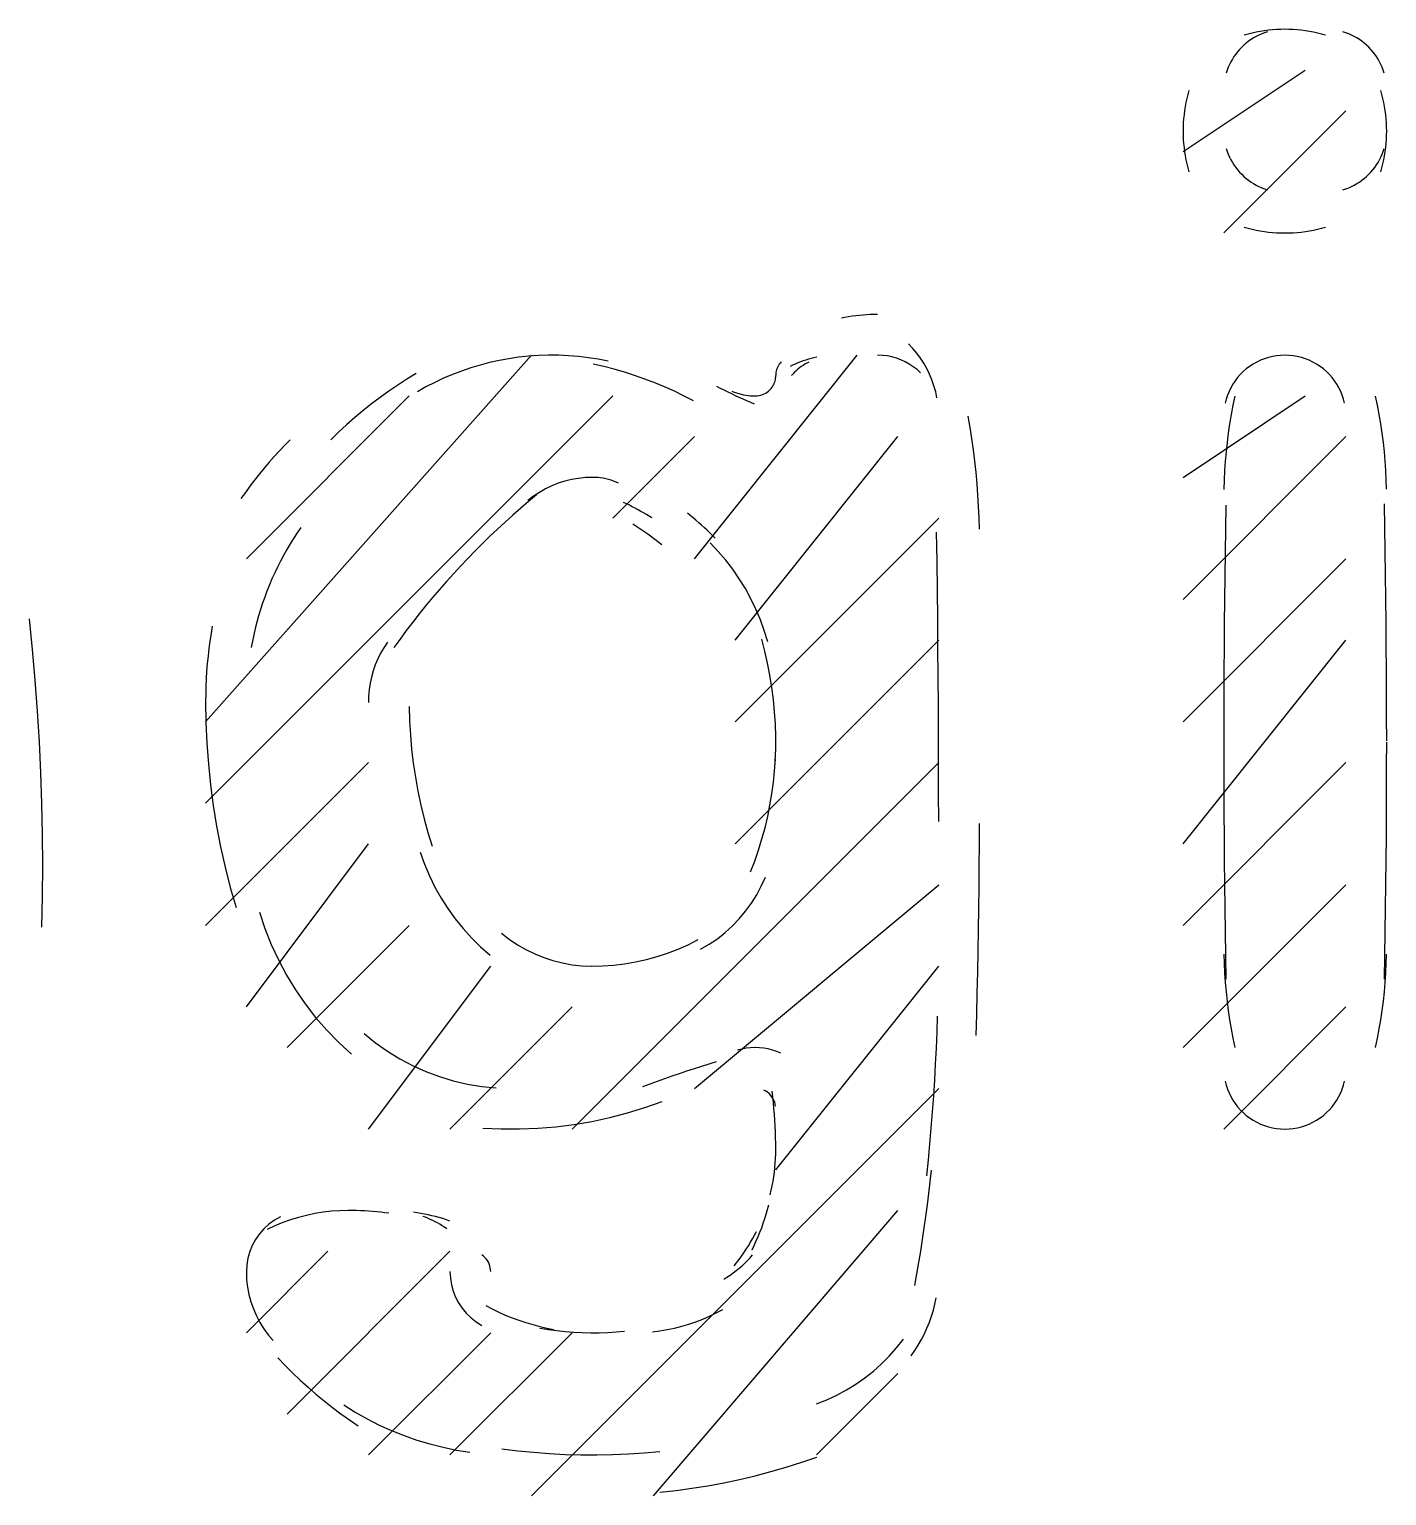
# Model space of a CAD drawing. Header units: millimetres. Extents: x 43 to 1147, y -811 to -31.
# Drawn here: x 788.521 to 792.52, y -789.76 to -785.44 of the extents above; entities that cross this region are included whole.
import ezdxf

# ---------------------------------------------------------------- set-up
doc = ezdxf.new("R2010")
doc.units = ezdxf.units.MM
doc.layers.add('EDITED_LINES', color=4, linetype='Continuous')

msp = doc.modelspace()

# ---------------------------------------------------------------- linework, layer by layer
at = {"layer": 'EDITED_LINES'}
for p, q in [((792.1122, -785.454), (792.1005, -785.4573)), ((792.1239, -785.4511), (792.1122, -785.454)), ((792.1357, -785.4485), (792.1239, -785.4511)), ((792.1357, -785.4609), (792.1279, -785.4653)), ((792.1476, -785.4463), (792.1357, -785.4485)), ((792.1437, -785.457), (792.1357, -785.4609)), ((792.1518, -785.4534), (792.1437, -785.457)), ((792.1596, -785.4443), (792.1476, -785.4463)), ((792.1602, -785.4502), (792.1518, -785.4534)), ((792.1716, -785.4428), (792.1596, -785.4443)), ((792.1688, -785.4474), (792.1602, -785.4502)), ((792.1836, -785.4416), (792.1716, -785.4428)), ((792.1957, -785.4407), (792.1836, -785.4416)), ((792.2078, -785.4402), (792.1957, -785.4407)), ((792.22, -785.44), (792.2078, -785.4402)), ((792.2321, -785.4402), (792.22, -785.44)), ((792.2442, -785.4407), (792.2321, -785.4402)), ((792.2563, -785.4416), (792.2442, -785.4407)), ((792.2683, -785.4428), (792.2563, -785.4416)), ((792.2803, -785.4443), (792.2683, -785.4428)), ((792.2923, -785.4463), (792.2803, -785.4443)), ((792.3042, -785.4485), (792.2923, -785.4463)), ((792.316, -785.4511), (792.3042, -785.4485)), ((792.3277, -785.454), (792.316, -785.4511)), ((792.3394, -785.4573), (792.3277, -785.454)), ((792.3997, -785.4502), (792.3912, -785.4474)), ((792.4081, -785.4534), (792.3997, -785.4502)), ((792.4162, -785.457), (792.4081, -785.4534)), ((792.4242, -785.4609), (792.4162, -785.457)), ((792.432, -785.4653), (792.4242, -785.4609)), ((792.0807, -785.506), (792.0752, -785.5131)), ((792.0865, -785.4992), (792.0807, -785.506)), ((792.0927, -785.4927), (792.0865, -785.4992)), ((792.0992, -785.4865), (792.0927, -785.4927)), ((792.106, -785.4807), (792.0992, -785.4865)), ((792.113, -785.4752), (792.106, -785.4807)), ((792.1204, -785.4701), (792.113, -785.4752)), ((792.1279, -785.4653), (792.1204, -785.4701)), ((792.4396, -785.47), (792.432, -785.4653)), ((792.4469, -785.4752), (792.4396, -785.47)), ((792.4539, -785.4807), (792.4469, -785.4752)), ((792.4607, -785.4865), (792.4539, -785.4807)), ((792.4672, -785.4927), (792.4607, -785.4865)), ((792.4734, -785.4992), (792.4672, -785.4927)), ((792.4792, -785.506), (792.4734, -785.4992)), ((792.4847, -785.513), (792.4792, -785.506)), ((792.0569, -785.5437), (792.0534, -785.5519)), ((792.0609, -785.5357), (792.0569, -785.5437)), ((792.0653, -785.5279), (792.0609, -785.5357)), ((792.07, -785.5204), (792.0653, -785.5279)), ((792.0752, -785.5131), (792.07, -785.5204)), ((792.4899, -785.5204), (792.4847, -785.513)), ((792.4946, -785.5279), (792.4899, -785.5204)), ((792.499, -785.5357), (792.4946, -785.5279)), ((792.503, -785.5437), (792.499, -785.5357)), ((792.5066, -785.5519), (792.503, -785.5437)), ((791.92, -785.8), (792.28, -785.56)), ((792.0502, -785.5602), (792.0474, -785.5688)), ((792.0534, -785.5519), (792.0502, -785.5602)), ((792.5097, -785.5602), (792.5066, -785.5519)), ((792.5125, -785.5688), (792.5097, -785.5602)), ((791.934, -785.6322), (791.9311, -785.6439)), ((791.9373, -785.6205), (791.934, -785.6322)), ((792.5059, -785.6322), (792.5026, -785.6205)), ((792.5088, -785.6439), (792.5059, -785.6322)), ((791.9243, -785.6796), (791.9228, -785.6916)), ((791.9262, -785.6677), (791.9243, -785.6796)), ((791.9285, -785.6558), (791.9262, -785.6677)), ((791.9311, -785.6439), (791.9285, -785.6558)), ((792.5114, -785.6557), (792.5088, -785.6439)), ((792.5137, -785.6676), (792.5114, -785.6557)), ((792.5156, -785.6796), (792.5137, -785.6676)), ((792.5172, -785.6916), (792.5156, -785.6796)), ((791.9207, -785.7157), (791.9202, -785.7279)), ((791.9215, -785.7037), (791.9207, -785.7157)), ((791.9228, -785.6916), (791.9215, -785.7037)), ((792.04, -786.04), (792.4, -785.68)), ((792.5184, -785.7036), (792.5172, -785.6916)), ((792.5193, -785.7157), (792.5184, -785.7036)), ((792.5198, -785.7278), (792.5193, -785.7157)), ((791.9202, -785.7279), (791.92, -785.74)), ((791.92, -785.74), (791.9202, -785.7521)), ((791.9202, -785.7521), (791.9207, -785.7642)), ((791.9207, -785.7642), (791.9215, -785.7763)), ((792.5184, -785.7763), (792.5193, -785.7642)), ((792.5193, -785.7642), (792.5198, -785.7521)), ((792.52, -785.7399), (792.5198, -785.7278)), ((792.5198, -785.7521), (792.52, -785.74)), ((791.9215, -785.7763), (791.9228, -785.7884)), ((791.9228, -785.7884), (791.9243, -785.8004)), ((791.9243, -785.8004), (791.9262, -785.8123)), ((792.0474, -785.7912), (792.0502, -785.7997)), ((792.0502, -785.7997), (792.0534, -785.8081)), ((792.0534, -785.8081), (792.0569, -785.8163)), ((792.503, -785.8163), (792.5066, -785.8081)), ((792.5066, -785.8081), (792.5098, -785.7997)), ((792.5098, -785.7997), (792.5125, -785.7912)), ((792.5137, -785.8123), (792.5156, -785.8004)), ((792.5156, -785.8004), (792.5172, -785.7884)), ((792.5172, -785.7884), (792.5184, -785.7763)), ((791.9262, -785.8123), (791.9285, -785.8242)), ((791.9285, -785.8242), (791.9311, -785.836)), ((791.9311, -785.836), (791.934, -785.8478)), ((791.934, -785.8478), (791.9373, -785.8595)), ((792.0569, -785.8163), (792.0609, -785.8243)), ((792.0609, -785.8243), (792.0653, -785.8321)), ((792.0653, -785.8321), (792.07, -785.8396)), ((792.07, -785.8396), (792.0752, -785.8469)), ((792.0752, -785.8469), (792.0807, -785.854)), ((792.4793, -785.854), (792.4848, -785.8469)), ((792.4848, -785.8469), (792.4899, -785.8396)), ((792.4899, -785.8396), (792.4947, -785.8321)), ((792.4947, -785.8321), (792.499, -785.8243)), ((792.499, -785.8243), (792.503, -785.8163)), ((792.5026, -785.8595), (792.5059, -785.8478)), ((792.5059, -785.8478), (792.5089, -785.836)), ((792.5089, -785.836), (792.5115, -785.8242)), ((792.5115, -785.8242), (792.5137, -785.8123)), ((792.0807, -785.854), (792.0865, -785.8607)), ((792.0865, -785.8607), (792.0927, -785.8672)), ((792.0927, -785.8672), (792.0992, -785.8734)), ((792.0992, -785.8734), (792.106, -785.8793)), ((792.106, -785.8793), (792.113, -785.8848)), ((792.113, -785.8848), (792.1204, -785.8899)), ((792.1204, -785.8899), (792.1279, -785.8947)), ((792.1279, -785.8947), (792.1357, -785.899)), ((792.4243, -785.899), (792.432, -785.8947)), ((792.432, -785.8947), (792.4396, -785.8899)), ((792.4396, -785.8899), (792.4469, -785.8848)), ((792.4469, -785.8848), (792.4539, -785.8793)), ((792.4539, -785.8793), (792.4607, -785.8734)), ((792.4607, -785.8734), (792.4672, -785.8672)), ((792.4672, -785.8672), (792.4734, -785.8607)), ((792.4734, -785.8607), (792.4793, -785.854)), ((792.1357, -785.899), (792.1437, -785.903)), ((792.1437, -785.903), (792.1518, -785.9066)), ((792.1518, -785.9066), (792.1602, -785.9098)), ((792.1602, -785.9098), (792.1688, -785.9125)), ((792.3912, -785.9125), (792.3997, -785.9098)), ((792.3997, -785.9098), (792.4081, -785.9066)), ((792.4081, -785.9066), (792.4163, -785.903)), ((792.4163, -785.903), (792.4243, -785.899)), ((792.1005, -786.0226), (792.1122, -786.0259)), ((792.3278, -786.0259), (792.3395, -786.0226)), ((792.1122, -786.0259), (792.1239, -786.0289)), ((792.1239, -786.0289), (792.1357, -786.0315)), ((792.1357, -786.0315), (792.1476, -786.0337)), ((792.1476, -786.0337), (792.1596, -786.0356)), ((792.1596, -786.0356), (792.1716, -786.0372)), ((792.1716, -786.0372), (792.1836, -786.0384)), ((792.1836, -786.0384), (792.1957, -786.0393)), ((792.1957, -786.0393), (792.2078, -786.0398)), ((792.2078, -786.0398), (792.22, -786.04)), ((792.22, -786.04), (792.2321, -786.0398)), ((792.2321, -786.0398), (792.2442, -786.0393)), ((792.2442, -786.0393), (792.2563, -786.0384)), ((792.2563, -786.0384), (792.2683, -786.0372)), ((792.2683, -786.0372), (792.2803, -786.0356)), ((792.2803, -786.0356), (792.2923, -786.0337)), ((792.2923, -786.0337), (792.3042, -786.0315)), ((792.3042, -786.0315), (792.316, -786.0289)), ((792.316, -786.0289), (792.3278, -786.0259)), ((790.9557, -786.2839), (790.945, -786.2852)), ((790.9663, -786.2827), (790.9557, -786.2839)), ((790.977, -786.2817), (790.9663, -786.2827)), ((790.9877, -786.281), (790.977, -786.2817)), ((790.9985, -786.2805), (790.9877, -786.281)), ((791.0092, -786.2801), (790.9985, -786.2805)), ((791.02, -786.28), (791.0092, -786.2801)), ((790.9238, -786.2886), (790.9133, -786.2906)), ((790.9344, -786.2868), (790.9238, -786.2886)), ((790.945, -786.2852), (790.9344, -786.2868)), ((791.1236, -786.3801), (791.111, -786.3668)), ((789.04, -787.48), (790, -786.4)), ((789.9331, -786.4104), (789.9048, -786.4156)), ((789.9623, -786.4061), (789.9331, -786.4104)), ((789.9916, -786.403), (789.9623, -786.4061)), ((790.021, -786.401), (789.9916, -786.403)), ((790.0504, -786.4001), (790.021, -786.401)), ((790.0798, -786.4002), (790.0504, -786.4001)), ((790.1091, -786.4015), (790.0798, -786.4002)), ((790.1385, -786.404), (790.1091, -786.4015)), ((790.1677, -786.4075), (790.1385, -786.404)), ((790.1968, -786.4121), (790.1677, -786.4075)), ((790.2257, -786.4178), (790.1968, -786.4121)), ((790.48, -787), (790.96, -786.4)), ((790.8163, -786.4119), (790.8083, -786.4144)), ((790.8244, -786.4097), (790.8163, -786.4119)), ((790.8325, -786.4077), (790.8244, -786.4097)), ((790.8407, -786.4059), (790.8325, -786.4077)), ((791.0341, -786.4006), (791.02, -786.4)), ((791.0481, -786.4022), (791.0341, -786.4006)), ((791.0619, -786.405), (791.0481, -786.4022)), ((791.0753, -786.4088), (791.0619, -786.405)), ((791.0884, -786.4136), (791.0753, -786.4088)), ((791.1011, -786.4194), (791.0884, -786.4136)), ((791.1354, -786.3941), (791.1236, -786.3801)), ((791.1462, -786.4087), (791.1354, -786.3941)), ((791.1562, -786.4239), (791.1462, -786.4087)), ((792.1596, -786.4104), (792.1482, -786.4149)), ((792.1713, -786.4067), (792.1596, -786.4104)), ((792.1832, -786.4038), (792.1713, -786.4067)), ((792.1953, -786.4017), (792.1832, -786.4038)), ((792.2076, -786.4005), (792.1953, -786.4017)), ((792.22, -786.4), (792.2076, -786.4005)), ((792.2324, -786.4005), (792.22, -786.4)), ((792.2446, -786.4017), (792.2324, -786.4005)), ((792.2567, -786.4038), (792.2446, -786.4017)), ((792.2687, -786.4067), (792.2567, -786.4038)), ((792.2803, -786.4104), (792.2687, -786.4067)), ((792.2917, -786.4149), (792.2803, -786.4104)), ((789.6606, -786.4542), (789.6333, -786.4708)), ((789.7673, -786.457), (789.7409, -786.4682)), ((789.7942, -786.4467), (789.7673, -786.457)), ((789.8213, -786.4374), (789.7942, -786.4467)), ((789.8489, -786.4291), (789.8213, -786.4374)), ((789.8767, -786.4219), (789.8489, -786.4291)), ((789.9048, -786.4156), (789.8767, -786.4219)), ((790.213, -786.4332), (790.1822, -786.426)), ((790.2436, -786.4412), (790.213, -786.4332)), ((790.2739, -786.45), (790.2436, -786.4412)), ((790.304, -786.4597), (790.2739, -786.45)), ((790.7201, -786.4556), (790.72, -786.46)), ((790.7206, -786.4512), (790.7201, -786.4556)), ((790.7214, -786.4469), (790.7206, -786.4512)), ((790.7225, -786.4426), (790.7214, -786.4469)), ((790.724, -786.4385), (790.7225, -786.4426)), ((790.7257, -786.4345), (790.724, -786.4385)), ((790.7277, -786.4306), (790.7257, -786.4345)), ((790.73, -786.4268), (790.7277, -786.4306)), ((790.7326, -786.4232), (790.73, -786.4268)), ((790.7354, -786.4198), (790.7326, -786.4232)), ((790.7696, -786.4299), (790.7621, -786.4336)), ((790.7708, -786.4547), (790.7664, -786.4594)), ((790.7771, -786.4263), (790.7696, -786.4299)), ((790.7754, -786.4501), (790.7708, -786.4547)), ((790.7801, -786.4457), (790.7754, -786.4501)), ((790.7848, -786.423), (790.7771, -786.4263)), ((790.785, -786.4415), (790.7801, -786.4457)), ((790.7926, -786.4199), (790.7848, -786.423)), ((790.79, -786.4375), (790.785, -786.4415)), ((790.7952, -786.4337), (790.79, -786.4375)), ((790.8004, -786.417), (790.7926, -786.4199)), ((790.8005, -786.43), (790.7952, -786.4337)), ((790.8083, -786.4144), (790.8004, -786.417)), ((790.8059, -786.4265), (790.8005, -786.43)), ((790.8115, -786.4232), (790.8059, -786.4265)), ((790.8172, -786.4202), (790.8115, -786.4232)), ((791.1134, -786.4261), (791.1011, -786.4194)), ((791.1251, -786.4339), (791.1134, -786.4261)), ((791.1362, -786.4425), (791.1251, -786.4339)), ((791.1466, -786.4521), (791.1362, -786.4425)), ((791.1651, -786.4397), (791.1562, -786.4239)), ((791.1731, -786.456), (791.1651, -786.4397)), ((791.1801, -786.4727), (791.1731, -786.456)), ((792.0886, -786.457), (792.0806, -786.466)), ((792.0971, -786.4485), (792.0886, -786.457)), ((792.1062, -786.4406), (792.0971, -786.4485)), ((792.1161, -786.433), (792.1062, -786.4406)), ((792.1264, -786.4263), (792.1161, -786.433)), ((792.1371, -786.4202), (792.1264, -786.4263)), ((792.1482, -786.4149), (792.1371, -786.4202)), ((792.3028, -786.4202), (792.2917, -786.4149)), ((792.3135, -786.4262), (792.3028, -786.4202)), ((792.3239, -786.433), (792.3135, -786.4262)), ((792.3337, -786.4405), (792.3239, -786.433)), ((792.3428, -786.4485), (792.3337, -786.4405)), ((792.3514, -786.457), (792.3428, -786.4485)), ((792.3593, -786.466), (792.3514, -786.457)), ((789.6065, -786.488), (789.58, -786.5059)), ((789.6333, -786.4708), (789.6065, -786.488)), ((789.6893, -786.4937), (789.6642, -786.5079)), ((789.7149, -786.4805), (789.6893, -786.4937)), ((789.7409, -786.4682), (789.7149, -786.4805)), ((790.3338, -786.4702), (790.304, -786.4597)), ((790.3632, -786.4815), (790.3338, -786.4702)), ((790.3924, -786.4936), (790.3632, -786.4815)), ((790.4212, -786.5065), (790.3924, -786.4936)), ((790.5455, -786.491), (790.5564, -786.4967)), ((790.5564, -786.4967), (790.5673, -786.5024)), ((790.7027, -786.5022), (790.7062, -786.4982)), ((790.7062, -786.4982), (790.7088, -786.4949)), ((790.7088, -786.4949), (790.7111, -786.4914)), ((790.7111, -786.4914), (790.7131, -786.4878)), ((790.7131, -786.4878), (790.7149, -786.4841)), ((790.7149, -786.4841), (790.7164, -786.4803)), ((790.7164, -786.4803), (790.7177, -786.4764)), ((790.7177, -786.4764), (790.7187, -786.4724)), ((790.7187, -786.4724), (790.7194, -786.4683)), ((790.7194, -786.4683), (790.7198, -786.4642)), ((790.7198, -786.4642), (790.72, -786.46)), ((791.1861, -786.4899), (791.1801, -786.4727)), ((791.1911, -786.5075), (791.1861, -786.4899)), ((792.0608, -786.4959), (792.0556, -786.5067)), ((792.0668, -786.4855), (792.0608, -786.4959)), ((792.0734, -786.4755), (792.0668, -786.4855)), ((792.0806, -786.466), (792.0734, -786.4755)), ((792.3665, -786.4755), (792.3593, -786.466)), ((792.3732, -786.4855), (792.3665, -786.4755)), ((792.3791, -786.4959), (792.3732, -786.4855)), ((792.3844, -786.5067), (792.3791, -786.4959)), ((789.04, -787.72), (790.24, -786.52)), ((789.16, -787), (789.64, -786.52)), ((789.5286, -786.5437), (789.5037, -786.5635)), ((789.5541, -786.5245), (789.5286, -786.5437)), ((789.58, -786.5059), (789.5541, -786.5245)), ((790.4497, -786.5203), (790.4212, -786.5065)), ((790.4778, -786.5348), (790.4497, -786.5203)), ((790.5673, -786.5024), (790.5783, -786.5079)), ((790.5783, -786.5079), (790.5894, -786.5133)), ((790.5894, -786.5133), (790.6005, -786.5187)), ((790.5909, -786.5063), (790.5976, -786.5089)), ((790.5976, -786.5089), (790.6043, -786.5112)), ((790.6005, -786.5187), (790.6116, -786.5239)), ((790.6043, -786.5112), (790.611, -786.5133)), ((790.611, -786.5133), (790.6179, -786.515)), ((790.6116, -786.5239), (790.6228, -786.529)), ((790.6179, -786.515), (790.6248, -786.5166)), ((790.6228, -786.529), (790.6341, -786.534)), ((790.6248, -786.5166), (790.6318, -786.5178)), ((790.6318, -786.5178), (790.6388, -786.5188)), ((790.6341, -786.534), (790.6454, -786.5389)), ((790.6388, -786.5188), (790.6458, -786.5195)), ((790.6454, -786.5389), (790.6567, -786.5437)), ((790.6458, -786.5195), (790.6529, -786.5199)), ((790.6529, -786.5199), (790.66, -786.52)), ((790.66, -786.52), (790.6653, -786.5198)), ((790.6653, -786.5198), (790.6706, -786.5191)), ((790.6706, -786.5191), (790.6757, -786.5179)), ((790.6757, -786.5179), (790.6807, -786.5163)), ((790.6807, -786.5163), (790.6856, -786.5143)), ((790.6856, -786.5143), (790.6902, -786.5119)), ((790.6902, -786.5119), (790.6946, -786.509)), ((790.6946, -786.509), (790.6988, -786.5058)), ((790.6988, -786.5058), (790.7027, -786.5022)), ((791.1949, -786.5254), (791.1911, -786.5075)), ((791.92, -786.76), (792.28, -786.52)), ((792.0473, -786.5292), (792.0443, -786.541)), ((792.0511, -786.5178), (792.0473, -786.5292)), ((792.0556, -786.5067), (792.0511, -786.5178)), ((792.0729, -786.5206), (792.0671, -786.5477)), ((792.3889, -786.5178), (792.3844, -786.5067)), ((792.3927, -786.5292), (792.3889, -786.5178)), ((792.3957, -786.541), (792.3927, -786.5292)), ((792.4928, -786.5476), (792.4871, -786.5205)), ((789.4792, -786.584), (789.4553, -786.6051)), ((789.5037, -786.5635), (789.4792, -786.584)), ((791.2927, -786.6126), (791.2869, -786.5797)), ((792.0619, -786.575), (792.0573, -786.6023)), ((792.0671, -786.5477), (792.0619, -786.575)), ((792.498, -786.5748), (792.4928, -786.5476)), ((792.5027, -786.6021), (792.498, -786.5748)), ((789.4319, -786.6268), (789.4091, -786.649)), ((789.4553, -786.6051), (789.4319, -786.6268)), ((791.298, -786.6457), (791.2927, -786.6126)), ((792.0532, -786.6297), (792.0496, -786.6571)), ((792.0573, -786.6023), (792.0532, -786.6297)), ((792.5068, -786.6295), (792.5027, -786.6021)), ((792.5103, -786.657), (792.5068, -786.6295)), ((789.2732, -786.6652), (789.2576, -786.6816)), ((789.2891, -786.649), (789.2732, -786.6652)), ((790.24, -786.88), (790.48, -786.64)), ((790.6, -787.24), (791.08, -786.64)), ((791.3027, -786.6789), (791.298, -786.6457)), ((791.92, -787.12), (792.4, -786.64)), ((792.0496, -786.6571), (792.0466, -786.6847)), ((792.5133, -786.6845), (792.5103, -786.657)), ((789.2274, -786.7153), (789.2127, -786.7325)), ((789.2423, -786.6983), (789.2274, -786.7153)), ((789.2576, -786.6816), (789.2423, -786.6983)), ((791.3068, -786.7121), (791.3027, -786.6789)), ((791.3104, -786.7454), (791.3068, -786.7121)), ((792.0442, -786.7123), (792.0423, -786.7399)), ((792.0466, -786.6847), (792.0442, -786.7123)), ((792.5157, -786.7121), (792.5133, -786.6845)), ((792.5176, -786.7397), (792.5157, -786.7121)), ((789.1984, -786.75), (789.1843, -786.7678)), ((789.2127, -786.7325), (789.1984, -786.75)), ((791.3134, -786.7787), (791.3104, -786.7454)), ((792.0423, -786.7399), (792.041, -786.7676)), ((792.5189, -786.7674), (792.5176, -786.7397)), ((789.1706, -786.7858), (789.1572, -786.8041)), ((789.1843, -786.7678), (789.1706, -786.7858)), ((790.0413, -786.794), (790.0234, -786.8041)), ((790.0599, -786.7851), (790.0413, -786.794)), ((790.0789, -786.7775), (790.0599, -786.7851)), ((790.0985, -786.7713), (790.0789, -786.7775)), ((790.1184, -786.7664), (790.0985, -786.7713)), ((790.1387, -786.7629), (790.1184, -786.7664)), ((790.1592, -786.7607), (790.1387, -786.7629)), ((790.18, -786.76), (790.1592, -786.7607)), ((790.1879, -786.7602), (790.18, -786.76)), ((790.1958, -786.7607), (790.1879, -786.7602)), ((790.2037, -786.7616), (790.1958, -786.7607)), ((790.2115, -786.7628), (790.2037, -786.7616)), ((790.2192, -786.7643), (790.2115, -786.7628)), ((790.2269, -786.7662), (790.2192, -786.7643)), ((790.2345, -786.7684), (790.2269, -786.7662)), ((790.2419, -786.771), (790.2345, -786.7684)), ((790.2493, -786.7739), (790.2419, -786.771)), ((790.2565, -786.7771), (790.2493, -786.7739)), ((791.3158, -786.8121), (791.3134, -786.7787)), ((792.041, -786.7676), (792.0402, -786.7953)), ((792.5197, -786.7951), (792.5189, -786.7674)), ((789.1572, -786.8041), (789.1442, -786.8226)), ((789.9917, -786.8309), (789.9684, -786.8508)), ((790.0061, -786.8155), (789.9896, -786.8281)), ((790.0153, -786.8113), (789.9917, -786.8309)), ((790.0234, -786.8041), (790.0061, -786.8155)), ((790.2803, -786.8381), (790.2717, -786.834)), ((790.2888, -786.8423), (790.2803, -786.8381)), ((790.2973, -786.8466), (790.2888, -786.8423)), ((791.3177, -786.8455), (791.3158, -786.8121)), ((791.319, -786.879), (791.3177, -786.8455)), ((792.0463, -786.8419), (792.0451, -786.9117)), ((792.5148, -786.9079), (792.5136, -786.8381)), ((789.9454, -786.871), (789.9226, -786.8916)), ((789.9684, -786.8508), (789.9454, -786.871)), ((790.3057, -786.851), (790.2973, -786.8466)), ((790.3141, -786.8556), (790.3057, -786.851)), ((790.3224, -786.8602), (790.3141, -786.8556)), ((790.3306, -786.8649), (790.3224, -786.8602)), ((790.3388, -786.8697), (790.3306, -786.8649)), ((790.347, -786.8746), (790.3388, -786.8697)), ((790.355, -786.8796), (790.347, -786.8746)), ((790.4682, -786.8724), (790.4597, -786.8655)), ((790.4766, -786.8794), (790.4682, -786.8724)), ((790.4849, -786.8865), (790.4766, -786.8794)), ((790.4932, -786.8937), (790.4849, -786.8865)), ((790.6, -787.48), (791.2, -786.88)), ((791.3198, -786.9125), (791.319, -786.879)), ((789.3093, -786.9236), (789.2988, -786.9398)), ((789.3201, -786.9075), (789.3093, -786.9236)), ((789.9001, -786.9124), (789.8778, -786.9335)), ((789.9226, -786.8916), (789.9001, -786.9124)), ((790.3078, -786.9036), (790.2989, -786.8979)), ((790.3166, -786.9093), (790.3078, -786.9036)), ((790.3253, -786.9152), (790.3166, -786.9093)), ((790.3339, -786.9211), (790.3253, -786.9152)), ((790.3425, -786.9272), (790.3339, -786.9211)), ((790.3511, -786.9333), (790.3425, -786.9272)), ((790.5014, -786.901), (790.4932, -786.8937)), ((790.5095, -786.9083), (790.5014, -786.901)), ((790.5175, -786.9158), (790.5095, -786.9083)), ((790.5255, -786.9233), (790.5175, -786.9158)), ((790.5334, -786.931), (790.5255, -786.9233)), ((790.5412, -786.9387), (790.5334, -786.931)), ((791.1951, -787.007), (791.194, -786.9218)), ((792.0451, -786.9117), (792.044, -786.9815)), ((792.5159, -786.9777), (792.5148, -786.9079)), ((789.2789, -786.9729), (789.2695, -786.9898)), ((789.2887, -786.9562), (789.2789, -786.9729)), ((789.2988, -786.9398), (789.2887, -786.9562)), ((789.8559, -786.9549), (789.8342, -786.9766)), ((789.8778, -786.9335), (789.8559, -786.9549)), ((790.3595, -786.9396), (790.3511, -786.9333)), ((790.3679, -786.9459), (790.3595, -786.9396)), ((790.3762, -786.9524), (790.3679, -786.9459)), ((790.3844, -786.9589), (790.3762, -786.9524)), ((790.5502, -786.978), (790.5267, -786.9532)), ((789.2604, -787.0068), (789.2518, -787.0241)), ((789.2695, -786.9898), (789.2604, -787.0068)), ((789.8128, -786.9986), (789.7917, -787.0208)), ((789.8342, -786.9766), (789.8128, -786.9986)), ((790.5724, -787.0039), (790.5502, -786.978)), ((790.5931, -787.0309), (790.5724, -787.0039)), ((791.1961, -787.0922), (791.1951, -787.007)), ((791.92, -787.48), (792.4, -787)), ((792.044, -786.9815), (792.043, -787.0513)), ((792.5168, -787.0475), (792.5159, -786.9777)), ((789.2355, -787.0591), (789.228, -787.0769)), ((789.2435, -787.0415), (789.2355, -787.0591)), ((789.2518, -787.0241), (789.2435, -787.0415)), ((789.7706, -787.0437), (789.7497, -787.0668)), ((789.7917, -787.0208), (789.7706, -787.0437)), ((790.6124, -787.0588), (790.5931, -787.0309)), ((790.6303, -787.0877), (790.6124, -787.0588)), ((792.043, -787.0513), (792.0422, -787.1211)), ((792.5177, -787.1174), (792.5168, -787.0475)), ((789.2208, -787.0948), (789.214, -787.1129)), ((789.228, -787.0769), (789.2208, -787.0948)), ((789.7292, -787.0903), (789.709, -787.114)), ((789.7497, -787.0668), (789.7292, -787.0903)), ((790.6466, -787.1175), (790.6303, -787.0877)), ((791.197, -787.1775), (791.1961, -787.0922)), ((789.2076, -787.131), (789.2016, -787.1493)), ((789.214, -787.1129), (789.2076, -787.131)), ((789.6892, -787.1379), (789.6696, -787.1622)), ((789.709, -787.114), (789.6892, -787.1379)), ((790.6614, -787.1481), (790.6466, -787.1175)), ((790.6746, -787.1794), (790.6614, -787.1481)), ((792.0422, -787.1211), (792.0415, -787.1909)), ((792.5184, -787.1872), (792.5177, -787.1174)), ((788.5298, -787.2673), (788.5206, -787.1768)), ((789.1909, -787.1863), (789.1861, -787.2049)), ((789.1961, -787.1677), (789.1909, -787.1863)), ((789.2016, -787.1493), (789.1961, -787.1677)), ((789.6504, -787.1866), (789.6314, -787.2114)), ((789.6696, -787.1622), (789.6504, -787.1866)), ((790.6862, -787.2114), (790.6746, -787.1794)), ((791.1978, -787.2627), (791.197, -787.1775)), ((792.0415, -787.1909), (792.041, -787.2607)), ((792.5189, -787.257), (792.5184, -787.1872)), ((789.056, -787.22), (789.0526, -787.2421)), ((789.0597, -787.198), (789.056, -787.22)), ((789.1817, -787.2237), (789.1777, -787.2425)), ((789.1861, -787.2049), (789.1817, -787.2237)), ((789.6314, -787.2114), (789.6129, -787.2364)), ((790.6962, -787.2441), (790.6862, -787.2114)), ((788.5379, -787.3579), (788.5298, -787.2673)), ((789.0496, -787.2642), (789.0471, -787.2864)), ((789.0526, -787.2421), (789.0496, -787.2642)), ((789.1777, -787.2425), (789.1741, -787.2614)), ((789.5557, -787.2781), (789.5473, -787.295)), ((789.5652, -787.2617), (789.5557, -787.2781)), ((789.5757, -787.2458), (789.5652, -787.2617)), ((789.6129, -787.2364), (789.5946, -787.2616)), ((790.6, -787.84), (791.2, -787.24)), ((790.6879, -787.2716), (790.6788, -787.2363)), ((790.6959, -787.3071), (790.6879, -787.2716)), ((791.1984, -787.3479), (791.1978, -787.2627)), ((791.92, -787.84), (792.4, -787.24)), ((792.041, -787.2607), (792.0405, -787.3305)), ((792.5194, -787.3268), (792.5189, -787.257)), ((789.0449, -787.3086), (789.0431, -787.3308)), ((789.0471, -787.2864), (789.0449, -787.3086)), ((789.54, -787.3124), (789.5338, -787.3301)), ((789.5473, -787.295), (789.54, -787.3124)), ((790.7028, -787.3427), (790.6959, -787.3071)), ((788.5446, -787.4486), (788.5379, -787.3579)), ((789.0418, -787.3531), (789.0408, -787.3754)), ((789.0431, -787.3308), (789.0418, -787.3531)), ((789.5287, -787.3483), (789.5248, -787.3667)), ((789.5338, -787.3301), (789.5287, -787.3483)), ((790.7085, -787.3786), (790.7028, -787.3427)), ((791.199, -787.4332), (791.1984, -787.3479)), ((792.0405, -787.3305), (792.0402, -787.4003)), ((792.5197, -787.3966), (792.5194, -787.3268)), ((789.0402, -787.3977), (789.04, -787.42)), ((789.0408, -787.3754), (789.0402, -787.3977)), ((789.5204, -787.4043), (789.52, -787.4233)), ((789.522, -787.3854), (789.5204, -787.4043)), ((789.5248, -787.3667), (789.522, -787.3854)), ((790.713, -787.4146), (790.7085, -787.3786)), ((792.0402, -787.4003), (792.04, -787.4702)), ((792.5199, -787.4664), (792.5197, -787.3966)), ((788.5502, -787.5394), (788.5446, -787.4486)), ((789.04, -787.42), (789.0409, -787.4817)), ((789.64, -787.4351), (789.6411, -787.477)), ((790.7165, -787.4508), (790.713, -787.4146)), ((790.7187, -787.4871), (790.7165, -787.4508)), ((791.1994, -787.5184), (791.199, -787.4332)), ((789.0409, -787.4817), (789.0436, -787.5433)), ((789.6411, -787.477), (789.6435, -787.5188)), ((790.7198, -787.5234), (790.7187, -787.4871)), ((792.04, -787.4702), (792.04, -787.54)), ((792.52, -787.5363), (792.5199, -787.4664)), ((789.6435, -787.5188), (789.6471, -787.5605)), ((790.7198, -787.5597), (790.7198, -787.5234)), ((791.1997, -787.6036), (791.1994, -787.5184)), ((788.5545, -787.6303), (788.5502, -787.5394)), ((789.0436, -787.5433), (789.0481, -787.6048)), ((789.6471, -787.5605), (789.652, -787.6021)), ((790.7186, -787.5961), (790.7198, -787.5597)), ((792.04, -787.54), (792.04, -787.6098)), ((792.5199, -787.6098), (792.52, -787.54)), ((789.04, -788.08), (789.52, -787.6)), ((789.0481, -787.6048), (789.0544, -787.6661)), ((789.652, -787.6021), (789.6582, -787.6434)), ((790.12, -788.68), (791.2, -787.6)), ((790.7165, -787.6243), (790.7188, -787.5902)), ((791.1999, -787.6889), (791.1997, -787.6036)), ((791.92, -788.08), (792.4, -787.6)), ((792.04, -787.6098), (792.0402, -787.6796)), ((792.5197, -787.6796), (792.5199, -787.6098)), ((788.5575, -787.7212), (788.5545, -787.6303)), ((789.0544, -787.6661), (789.0626, -787.7271)), ((789.6582, -787.6434), (789.6656, -787.6846)), ((790.7086, -787.6922), (790.7131, -787.6583)), ((790.7131, -787.6583), (790.7165, -787.6243)), ((789.6656, -787.6846), (789.6742, -787.7255)), ((790.7029, -787.7258), (790.7086, -787.6922)), ((791.2, -787.7741), (791.1999, -787.6889)), ((792.0402, -787.6796), (792.0405, -787.7494)), ((792.5194, -787.7494), (792.5197, -787.6796)), ((788.5594, -787.8122), (788.5575, -787.7212)), ((789.0626, -787.7271), (789.0725, -787.7879)), ((789.6742, -787.7255), (789.6841, -787.7662)), ((790.6962, -787.7592), (790.7029, -787.7258)), ((792.0405, -787.7494), (792.041, -787.8192)), ((792.519, -787.8192), (792.5194, -787.7494)), ((789.0725, -787.7879), (789.0841, -787.8484)), ((789.6841, -787.7662), (789.6952, -787.8066)), ((790.6793, -787.8253), (790.6883, -787.7924)), ((790.6883, -787.7924), (790.6962, -787.7592)), ((791.3198, -787.8425), (791.3199, -787.78)), ((788.5599, -787.9032), (788.5594, -787.8122)), ((789.6952, -787.8066), (789.7076, -787.8467)), ((790.6692, -787.8579), (790.6793, -787.8253)), ((792.041, -787.8192), (792.0415, -787.889)), ((792.5184, -787.889), (792.519, -787.8192)), ((789.0841, -787.8484), (789.0976, -787.9085)), ((789.16, -788.32), (789.52, -787.84)), ((789.6724, -787.8641), (789.6849, -787.8993)), ((790.658, -787.8902), (790.6692, -787.8579)), ((791.3196, -787.9049), (791.3198, -787.8425)), ((788.5593, -787.9942), (788.5599, -787.9032)), ((789.0976, -787.9085), (789.1128, -787.9683)), ((789.6849, -787.8993), (789.6994, -787.9336)), ((790.6458, -787.9221), (790.658, -787.8902)), ((791.3191, -787.9673), (791.3196, -787.9049)), ((792.0415, -787.889), (792.0422, -787.9588)), ((792.5177, -787.9588), (792.5184, -787.889)), ((789.1128, -787.9683), (789.1298, -788.0276)), ((789.6994, -787.9336), (789.7157, -787.9669)), ((789.7157, -787.9669), (789.7339, -787.9993)), ((790.48, -788.56), (791.2, -787.96)), ((790.6637, -787.9901), (790.6774, -787.9642)), ((790.6774, -787.9642), (790.6894, -787.9374)), ((791.3184, -788.0298), (791.3191, -787.9673)), ((791.92, -788.44), (792.4, -787.96)), ((792.0422, -787.9588), (792.043, -788.0287)), ((792.5169, -788.0287), (792.5177, -787.9588)), ((788.5574, -788.0851), (788.5593, -787.9942)), ((789.7339, -787.9993), (789.7538, -788.0305)), ((790.6482, -788.0148), (790.6637, -787.9901)), ((789.1985, -788.0405), (789.2146, -788.0887)), ((789.7538, -788.0305), (789.7755, -788.0606)), ((790.6125, -788.0607), (790.6312, -788.0384)), ((790.6312, -788.0384), (790.6482, -788.0148)), ((791.3175, -788.0922), (791.3184, -788.0298)), ((792.043, -788.0287), (792.044, -788.0985)), ((792.5159, -788.0985), (792.5169, -788.0287)), ((789.2146, -788.0887), (789.2333, -788.1358)), ((789.28, -788.44), (789.64, -788.08)), ((789.7755, -788.0606), (789.7988, -788.0894)), ((789.7988, -788.0894), (789.8238, -788.1169)), ((790.5708, -788.1011), (790.5923, -788.0816)), ((790.5923, -788.0816), (790.6125, -788.0607)), ((791.3165, -788.1546), (791.3175, -788.0922)), ((792.044, -788.0985), (792.0451, -788.1683)), ((792.5149, -788.1683), (792.5159, -788.0985)), ((789.2333, -788.1358), (789.2546, -788.1817)), ((789.8238, -788.1169), (789.8503, -788.1431)), ((789.9117, -788.1031), (789.9347, -788.1209)), ((789.9347, -788.1209), (789.9587, -788.137)), ((789.9587, -788.137), (789.9837, -788.1513)), ((790.4319, -788.15), (790.462, -788.1367)), ((790.462, -788.1367), (790.4914, -788.1219)), ((790.4982, -788.1503), (790.5236, -788.1356)), ((790.5236, -788.1356), (790.5478, -788.1191)), ((790.5478, -788.1191), (790.5708, -788.1011)), ((789.2546, -788.1817), (789.2784, -788.2262)), ((789.8503, -788.1431), (789.8784, -788.1677)), ((789.9837, -788.1513), (790.0096, -788.1639)), ((790.0096, -788.1639), (790.0362, -788.1747)), ((790.0362, -788.1747), (790.0635, -788.1836)), ((790.0635, -788.1836), (790.0914, -788.1906)), ((790.3066, -788.1877), (790.3386, -788.1806)), ((790.3386, -788.1806), (790.3702, -788.172)), ((790.3702, -788.172), (790.4013, -788.1618)), ((790.4013, -788.1618), (790.4319, -788.15)), ((791.3152, -788.2171), (791.3165, -788.1546)), ((792.0402, -788.1647), (792.041, -788.1924)), ((792.0451, -788.1683), (792.0463, -788.2381)), ((792.5137, -788.2381), (792.5149, -788.1683)), ((792.5189, -788.1924), (792.5197, -788.1647)), ((789.2784, -788.2262), (789.3046, -788.2693)), ((789.52, -788.68), (789.88, -788.2)), ((790.0914, -788.1906), (790.1197, -788.1957)), ((790.1197, -788.1957), (790.1485, -788.1988)), ((790.1485, -788.1988), (790.1775, -788.2)), ((790.1761, -788.2), (790.209, -788.1993)), ((790.209, -788.1993), (790.2418, -788.1971)), ((790.2418, -788.1971), (790.2743, -788.1932)), ((790.2743, -788.1932), (790.3066, -788.1877)), ((790.72, -788.8), (791.2, -788.2)), ((791.3138, -788.2795), (791.3152, -788.2171)), ((792.041, -788.1924), (792.0423, -788.2201)), ((792.0423, -788.2201), (792.0442, -788.2478)), ((792.5157, -788.2478), (792.5176, -788.2201)), ((792.5176, -788.2201), (792.5189, -788.1924)), ((789.3046, -788.2693), (789.3332, -788.3109)), ((792.0442, -788.2478), (792.0466, -788.2754)), ((792.5133, -788.2754), (792.5157, -788.2478)), ((789.3332, -788.3109), (789.3641, -788.3508)), ((791.3121, -788.3419), (791.3138, -788.2795)), ((792.0466, -788.2754), (792.0496, -788.3029)), ((792.0496, -788.3029), (792.0532, -788.3304)), ((792.5068, -788.3304), (792.5103, -788.3029)), ((792.5103, -788.3029), (792.5133, -788.2754)), ((789.3641, -788.3508), (789.3973, -788.389)), ((789.76, -788.68), (790.12, -788.32)), ((791.1951, -788.394), (791.1968, -788.3469)), ((791.3103, -788.4043), (791.3121, -788.3419)), ((792.04, -788.68), (792.4, -788.32)), ((792.0532, -788.3304), (792.0573, -788.3577)), ((792.0573, -788.3577), (792.0619, -788.3851)), ((792.498, -788.3851), (792.5027, -788.3577)), ((792.5027, -788.3577), (792.5068, -788.3304)), ((789.3973, -788.389), (789.4326, -788.4253)), ((789.5074, -788.3984), (789.5408, -788.4256)), ((791.1932, -788.4412), (791.1951, -788.394)), ((792.0619, -788.3851), (792.0671, -788.4123)), ((792.4928, -788.4123), (792.498, -788.3851)), ((789.4326, -788.4253), (789.47, -788.4597)), ((789.5408, -788.4256), (789.5758, -788.4504)), ((790.6199, -788.4445), (790.6071, -788.4479)), ((790.6328, -788.4421), (790.6199, -788.4445)), ((790.6458, -788.4406), (790.6328, -788.4421)), ((790.6588, -788.44), (790.6458, -788.4406)), ((790.6719, -788.4404), (790.6588, -788.44)), ((790.6849, -788.4417), (790.6719, -788.4404)), ((790.6977, -788.444), (790.6849, -788.4417)), ((790.7104, -788.4472), (790.6977, -788.444)), ((791.1909, -788.4883), (791.1932, -788.4412)), ((792.0671, -788.4123), (792.0729, -788.4394)), ((792.4871, -788.4394), (792.4928, -788.4123)), ((789.5758, -788.4504), (789.6122, -788.4729)), ((789.6122, -788.4729), (789.65, -788.4929)), ((790.5448, -788.4814), (790.5228, -788.4883)), ((790.7229, -788.4514), (790.7104, -788.4472)), ((790.7351, -788.4564), (790.7229, -788.4514)), ((789.65, -788.4929), (789.6888, -788.5104)), ((789.6888, -788.5104), (789.7288, -788.5253)), ((789.7288, -788.5253), (789.7696, -788.5376)), ((790.4138, -788.5245), (790.3921, -788.5321)), ((790.4355, -788.517), (790.4138, -788.5245)), ((790.4573, -788.5096), (790.4355, -788.517)), ((790.4791, -788.5023), (790.4573, -788.5096)), ((790.5009, -788.4952), (790.4791, -788.5023)), ((790.5228, -788.4883), (790.5009, -788.4952)), ((791.1882, -788.5354), (791.1909, -788.4883)), ((789.7696, -788.5376), (789.8113, -788.5473)), ((789.8113, -788.5473), (789.8536, -788.5543)), ((789.8536, -788.5543), (789.8965, -788.5586)), ((790, -789.76), (791.2, -788.56)), ((790.3489, -788.5478), (790.3274, -788.5558)), ((790.3705, -788.5399), (790.3489, -788.5478)), ((790.3921, -788.5321), (790.3705, -788.5399)), ((790.6905, -788.5684), (790.685, -788.5655)), ((790.6956, -788.5717), (790.6905, -788.5684)), ((790.7003, -788.5756), (790.6956, -788.5717)), ((790.7112, -788.5851), (790.7092, -788.5679)), ((791.1853, -788.5825), (791.1882, -788.5354)), ((792.0443, -788.5391), (792.0473, -788.5508)), ((792.0473, -788.5508), (792.0511, -788.5622)), ((792.0511, -788.5622), (792.0556, -788.5733)), ((792.0556, -788.5733), (792.0608, -788.5841)), ((792.3791, -788.5841), (792.3844, -788.5733)), ((792.3844, -788.5733), (792.3889, -788.5622)), ((792.3889, -788.5622), (792.3927, -788.5508)), ((792.3927, -788.5508), (792.3957, -788.5391)), ((790.2827, -788.6325), (790.3342, -788.6167)), ((790.3342, -788.6167), (790.385, -788.5988)), ((790.7045, -788.5799), (790.7003, -788.5756)), ((790.7084, -788.5845), (790.7045, -788.5799)), ((790.7117, -788.5896), (790.7084, -788.5845)), ((790.7131, -788.6022), (790.7112, -788.5851)), ((790.7145, -788.5949), (790.7117, -788.5896)), ((790.7147, -788.6194), (790.7131, -788.6022)), ((790.7167, -788.6005), (790.7145, -788.5949)), ((790.7184, -788.6064), (790.7167, -788.6005)), ((790.7195, -788.6125), (790.7184, -788.6064)), ((791.182, -788.6296), (791.1853, -788.5825)), ((792.0608, -788.5841), (792.0668, -788.5945)), ((792.0668, -788.5945), (792.0734, -788.6045)), ((792.0734, -788.6045), (792.0806, -788.614)), ((792.0806, -788.614), (792.0886, -788.623)), ((792.3514, -788.623), (792.3593, -788.614)), ((792.3593, -788.614), (792.3666, -788.6045)), ((792.3666, -788.6045), (792.3732, -788.5945)), ((792.3732, -788.5945), (792.3791, -788.5841)), ((790.1252, -788.6663), (790.1781, -788.6573)), ((790.1781, -788.6573), (790.2306, -788.646)), ((790.2306, -788.646), (790.2827, -788.6325)), ((790.7161, -788.6366), (790.7147, -788.6194)), ((790.7173, -788.6538), (790.7161, -788.6366)), ((790.7182, -788.671), (790.7173, -788.6538)), ((791.1783, -788.6766), (791.182, -788.6296)), ((792.0886, -788.623), (792.0971, -788.6315)), ((792.0971, -788.6315), (792.1062, -788.6395)), ((792.1062, -788.6395), (792.1161, -788.647)), ((792.1161, -788.647), (792.1264, -788.6538)), ((792.1264, -788.6538), (792.1371, -788.6598)), ((792.1371, -788.6598), (792.1482, -788.6651)), ((792.2918, -788.6651), (792.3028, -788.6598)), ((792.3028, -788.6598), (792.3136, -788.6538)), ((792.3136, -788.6538), (792.3239, -788.647)), ((792.3239, -788.647), (792.3337, -788.6395)), ((792.3337, -788.6395), (792.3429, -788.6315)), ((792.3429, -788.6315), (792.3514, -788.623)), ((789.8569, -788.6772), (789.9108, -788.6796)), ((789.9108, -788.6796), (789.9647, -788.6797)), ((789.9647, -788.6797), (790.0184, -788.6775)), ((790.0184, -788.6775), (790.0719, -788.673)), ((790.0719, -788.673), (790.1252, -788.6663)), ((790.719, -788.6882), (790.7182, -788.671)), ((790.7195, -788.7055), (790.719, -788.6882)), ((791.1743, -788.7236), (791.1783, -788.6766)), ((792.1482, -788.6651), (792.1596, -788.6696)), ((792.1596, -788.6696), (792.1713, -788.6733)), ((792.1713, -788.6733), (792.1832, -788.6762)), ((792.1832, -788.6762), (792.1953, -788.6783)), ((792.1953, -788.6783), (792.2076, -788.6796)), ((792.2076, -788.6796), (792.22, -788.68)), ((792.22, -788.68), (792.2324, -788.6796)), ((792.2324, -788.6796), (792.2446, -788.6783)), ((792.2446, -788.6783), (792.2568, -788.6762)), ((792.2568, -788.6762), (792.2687, -788.6733)), ((792.2687, -788.6733), (792.2804, -788.6696)), ((792.2804, -788.6696), (792.2918, -788.6651)), ((790.7199, -788.7227), (790.7195, -788.7055)), ((790.7198, -788.7535), (790.72, -788.74)), ((790.72, -788.74), (790.7199, -788.7227)), ((791.17, -788.7706), (791.1743, -788.7236)), ((790.7173, -788.7938), (790.7185, -788.7804)), ((790.7185, -788.7804), (790.7193, -788.767)), ((790.7193, -788.767), (790.7198, -788.7535)), ((791.1654, -788.8176), (791.17, -788.7706)), ((790.7118, -788.8339), (790.7139, -788.8206)), ((790.7139, -788.8206), (790.7158, -788.8072)), ((790.7158, -788.8072), (790.7173, -788.7938)), ((791.1749, -788.8353), (791.1785, -788.8012)), ((790.7032, -788.8734), (790.7064, -788.8603)), ((790.7064, -788.8603), (790.7093, -788.8471)), ((790.7093, -788.8471), (790.7118, -788.8339)), ((791.1668, -788.9034), (791.171, -788.8694)), ((791.171, -788.8694), (791.1749, -788.8353)), ((790.692, -788.9303), (790.6959, -788.9167)), ((790.6959, -788.9167), (790.6995, -788.9031)), ((791.1623, -788.9374), (791.1668, -788.9034)), ((789.2263, -788.9604), (789.2115, -788.9739)), ((789.2427, -788.9485), (789.2263, -788.9604)), ((789.2606, -788.9384), (789.2427, -788.9485)), ((789.2671, -788.9557), (789.2442, -788.965)), ((789.2903, -788.9474), (789.2671, -788.9557)), ((789.3139, -788.9402), (789.2903, -788.9474)), ((789.3377, -788.9341), (789.3139, -788.9402)), ((789.3618, -788.929), (789.3377, -788.9341)), ((789.3861, -788.9251), (789.3618, -788.929)), ((789.4106, -788.9223), (789.3861, -788.9251)), ((789.4352, -788.9206), (789.4106, -788.9223)), ((789.46, -788.92), (789.4352, -788.9206)), ((789.472, -788.9201), (789.46, -788.92)), ((789.4841, -788.9203), (789.472, -788.9201)), ((789.4962, -788.9207), (789.4841, -788.9203)), ((789.5082, -788.9213), (789.4962, -788.9207)), ((789.5203, -788.922), (789.5082, -788.9213)), ((789.5323, -788.9229), (789.5203, -788.922)), ((789.5443, -788.924), (789.5323, -788.9229)), ((789.5563, -788.9252), (789.5443, -788.924)), ((789.5683, -788.9266), (789.5563, -788.9252)), ((789.5803, -788.9281), (789.5683, -788.9266)), ((789.6631, -788.9265), (789.6522, -788.9249)), ((789.6741, -788.9283), (789.6631, -788.9265)), ((789.685, -788.9303), (789.6741, -788.9283)), ((789.6874, -788.9398), (789.6799, -788.9371)), ((789.6959, -788.9326), (789.685, -788.9303)), ((789.6948, -788.9428), (789.6874, -788.9398)), ((789.7021, -788.946), (789.6948, -788.9428)), ((789.7067, -788.9351), (789.6959, -788.9326)), ((789.7094, -788.9493), (789.7021, -788.946)), ((789.7174, -788.9378), (789.7067, -788.9351)), ((789.7165, -788.9529), (789.7094, -788.9493)), ((789.7236, -788.9566), (789.7165, -788.9529)), ((789.7281, -788.9407), (789.7174, -788.9378)), ((789.7306, -788.9605), (789.7236, -788.9566)), ((789.7387, -788.9439), (789.7281, -788.9407)), ((789.7374, -788.9646), (789.7306, -788.9605)), ((789.7493, -788.9473), (789.7387, -788.9439)), ((789.7598, -788.9509), (789.7493, -788.9473)), ((790.36, -789.76), (791.08, -788.92)), ((790.6784, -788.9705), (790.6832, -788.9572)), ((790.6832, -788.9572), (790.6877, -788.9438)), ((790.6877, -788.9438), (790.692, -788.9303)), ((791.1575, -788.9714), (791.1623, -788.9374)), ((789.187, -789.0052), (789.1774, -789.0226)), ((789.1984, -788.9889), (789.187, -789.0052)), ((789.2115, -788.9739), (789.1984, -788.9889)), ((789.2442, -788.965), (789.2218, -788.9754)), ((789.7442, -788.9689), (789.7374, -788.9646)), ((789.7508, -788.9734), (789.7442, -788.9689)), ((790.6456, -789.0135), (790.6516, -789.003)), ((790.6516, -789.003), (790.6574, -788.9924)), ((790.6574, -788.9924), (790.663, -788.9816)), ((790.6624, -789.0097), (790.668, -788.9968)), ((790.668, -788.9968), (790.6734, -788.9837)), ((790.6734, -788.9837), (790.6784, -788.9705)), ((791.1472, -789.0392), (791.1525, -789.0053)), ((791.1525, -789.0053), (791.1575, -788.9714)), ((789.16, -789.28), (789.4, -789.04)), ((789.1699, -789.0411), (789.1644, -789.0604)), ((789.1774, -789.0226), (789.1699, -789.0411)), ((789.28, -789.52), (789.76, -789.04)), ((790.6192, -789.0542), (790.6261, -789.0442)), ((790.6261, -789.0442), (790.6328, -789.0341)), ((790.6328, -789.0341), (790.6393, -789.0239)), ((790.6393, -789.0239), (790.6456, -789.0135)), ((790.6503, -789.0353), (790.6565, -789.0226)), ((790.6565, -789.0226), (790.6624, -789.0097)), ((791.1416, -789.073), (791.1472, -789.0392)), ((789.161, -789.0803), (789.16, -789.1008)), ((789.1644, -789.0604), (789.161, -789.0803)), ((789.8588, -789.0542), (789.8542, -789.0507)), ((789.8631, -789.0582), (789.8588, -789.0542)), ((789.8669, -789.0625), (789.8631, -789.0582)), ((789.8703, -789.0672), (789.8669, -789.0625)), ((789.8732, -789.0722), (789.8703, -789.0672)), ((789.8756, -789.0774), (789.8732, -789.0722)), ((789.8775, -789.0828), (789.8756, -789.0774)), ((789.8789, -789.0884), (789.8775, -789.0828)), ((789.8797, -789.0941), (789.8789, -789.0884)), ((790.597, -789.083), (790.6046, -789.0736)), ((790.6037, -789.0971), (790.6124, -789.0901)), ((790.6046, -789.0736), (790.612, -789.0639)), ((790.612, -789.0639), (790.6192, -789.0542)), ((790.6124, -789.0901), (790.6208, -789.0828)), ((790.6208, -789.0828), (790.629, -789.0752)), ((790.629, -789.0752), (790.6368, -789.0673)), ((790.6368, -789.0673), (790.6444, -789.0591)), ((790.6444, -789.0591), (790.6517, -789.0505)), ((791.1357, -789.1068), (791.1416, -789.073)), ((789.16, -789.1014), (789.1609, -789.1237)), ((789.1609, -789.1237), (789.1635, -789.1458)), ((789.76, -789.1), (789.7611, -789.1196)), ((789.7611, -789.1196), (789.7642, -789.1388)), ((789.88, -789.1), (789.8797, -789.0941)), ((790.5665, -789.1218), (790.5762, -789.1161)), ((790.5762, -789.1161), (790.5856, -789.1101)), ((790.5856, -789.1101), (790.5948, -789.1038)), ((790.5948, -789.1038), (790.6037, -789.0971)), ((791.1295, -789.1405), (791.1357, -789.1068)), ((789.1635, -789.1458), (789.1677, -789.1675)), ((789.1677, -789.1675), (789.1734, -789.1889)), ((789.7642, -789.1388), (789.7694, -789.1573)), ((789.7694, -789.1573), (789.7764, -789.1751)), ((789.7764, -789.1751), (789.7853, -789.192)), ((791.1889, -789.1955), (791.1928, -789.1771)), ((789.1734, -789.1889), (789.1808, -789.2097)), ((789.1808, -789.2097), (789.1896, -789.2299)), ((789.7853, -789.192), (789.796, -789.2079)), ((789.796, -789.2079), (789.8082, -789.2226)), ((789.8652, -789.2001), (789.8842, -789.21)), ((789.8842, -789.21), (789.9035, -789.2193)), ((789.9035, -789.2193), (789.9231, -789.228)), ((790.5247, -789.231), (790.5444, -789.2215)), ((790.5444, -789.2215), (790.5637, -789.2112)), ((791.1788, -789.2316), (791.1843, -789.2137)), ((791.1843, -789.2137), (791.1889, -789.1955)), ((789.1896, -789.2299), (789.1999, -789.2495)), ((789.1999, -789.2495), (789.2116, -789.2683)), ((789.8082, -789.2226), (789.8221, -789.236)), ((789.8221, -789.236), (789.8374, -789.2479)), ((789.8374, -789.2479), (789.8542, -789.2582)), ((789.9231, -789.228), (789.9429, -789.236)), ((789.9429, -789.236), (789.963, -789.2433)), ((789.963, -789.2433), (789.9833, -789.25)), ((789.9833, -789.25), (790.0038, -789.256)), ((790.0038, -789.256), (790.0245, -789.2614)), ((790.0245, -789.2614), (790.0454, -789.2661)), ((790.4215, -789.2661), (790.4427, -789.2608)), ((790.4427, -789.2608), (790.4636, -789.2546)), ((790.4636, -789.2546), (790.4843, -789.2476)), ((790.4843, -789.2476), (790.5047, -789.2397)), ((790.5047, -789.2397), (790.5247, -789.231)), ((791.1655, -789.2666), (791.1725, -789.2493)), ((791.1725, -789.2493), (791.1788, -789.2316)), ((789.2116, -789.2683), (789.2247, -789.2862)), ((789.2247, -789.2862), (789.2393, -789.3032)), ((789.52, -789.64), (789.88, -789.28)), ((789.76, -789.64), (790.12, -789.28)), ((790.0251, -789.2666), (790.0499, -789.2706)), ((790.0454, -789.2661), (790.0664, -789.2701)), ((790.0499, -789.2706), (790.0747, -789.2738)), ((790.0747, -789.2738), (790.0996, -789.2764)), ((790.0996, -789.2764), (790.1246, -789.2783)), ((790.1246, -789.2783), (790.1496, -789.2795)), ((790.1496, -789.2795), (790.1747, -789.28)), ((790.1747, -789.28), (790.1997, -789.2798)), ((790.1997, -789.2798), (790.2247, -789.2789)), ((790.2247, -789.2789), (790.2497, -789.2773)), ((790.2497, -789.2773), (790.2747, -789.275)), ((790.3568, -789.277), (790.3786, -789.2742)), ((790.3786, -789.2742), (790.4001, -789.2706)), ((790.4001, -789.2706), (790.4215, -789.2661)), ((791.0759, -789.3244), (791.0959, -789.2987)), ((791.1398, -789.3166), (791.1491, -789.3003)), ((791.1491, -789.3003), (791.1577, -789.2836)), ((791.1577, -789.2836), (791.1655, -789.2666)), ((791.0318, -789.3716), (791.0545, -789.3487)), ((791.0545, -789.3487), (791.0759, -789.3244)), ((791.119, -789.3478), (791.1298, -789.3324)), ((791.1298, -789.3324), (791.1398, -789.3166)), ((789.2532, -789.3536), (789.2745, -789.3762)), ((789.2745, -789.3762), (789.2964, -789.3982)), ((790.9825, -789.4131), (791.0077, -789.3931)), ((791.0077, -789.3931), (791.0318, -789.3716)), ((789.2964, -789.3982), (789.3188, -789.4197)), ((789.3188, -789.4197), (789.3417, -789.4407)), ((790.84, -789.64), (791.08, -789.4)), ((790.9286, -789.4484), (790.956, -789.4316)), ((790.956, -789.4316), (790.9825, -789.4131)), ((789.3417, -789.4407), (789.3651, -789.461)), ((789.3651, -789.461), (789.389, -789.4808)), ((789.389, -789.4808), (789.4135, -789.5)), ((790.8403, -789.489), (790.8706, -789.4772)), ((790.8706, -789.4772), (790.9001, -789.4637)), ((790.9001, -789.4637), (790.9286, -789.4484)), ((789.4135, -789.5), (789.4383, -789.5186)), ((789.4383, -789.5186), (789.4637, -789.5366)), ((789.4468, -789.4928), (789.4808, -789.514)), ((789.4808, -789.514), (789.5157, -789.5337)), ((789.4637, -789.5366), (789.4894, -789.5539)), ((789.5157, -789.5337), (789.5514, -789.5518)), ((789.5514, -789.5518), (789.5879, -789.5682)), ((789.5879, -789.5682), (789.625, -789.583)), ((789.625, -789.583), (789.6627, -789.5962)), ((789.6627, -789.5962), (789.701, -789.6077)), ((789.701, -789.6077), (789.7398, -789.6174)), ((789.7398, -789.6174), (789.7791, -789.6255)), ((789.7791, -789.6255), (789.8187, -789.6318)), ((789.9131, -789.6219), (789.9595, -789.6276)), ((789.9595, -789.6276), (790.006, -789.6323)), ((790.006, -789.6323), (790.0525, -789.6359)), ((790.0525, -789.6359), (790.0991, -789.6383)), ((790.0991, -789.6383), (790.1457, -789.6397)), ((790.1457, -789.6397), (790.1924, -789.6399)), ((790.1924, -789.6399), (790.239, -789.6391)), ((790.239, -789.6391), (790.2857, -789.6371)), ((790.2857, -789.6371), (790.3323, -789.6341)), ((790.3323, -789.6341), (790.3788, -789.6299)), ((790.7963, -789.6617), (790.8413, -789.6463)), ((790.6594, -789.7011), (790.7053, -789.6891)), ((790.7053, -789.6891), (790.751, -789.6759)), ((790.751, -789.6759), (790.7963, -789.6617)), ((790.426, -789.7447), (790.4731, -789.7382)), ((790.4731, -789.7382), (790.52, -789.7306)), ((790.52, -789.7306), (790.5667, -789.7219)), ((790.5667, -789.7219), (790.6132, -789.7121)), ((790.6132, -789.7121), (790.6594, -789.7011)), ((790.3788, -789.75), (790.426, -789.7447))]:
    msp.add_line(p, q, dxfattribs=at)

doc.saveas('drawing.dxf')
